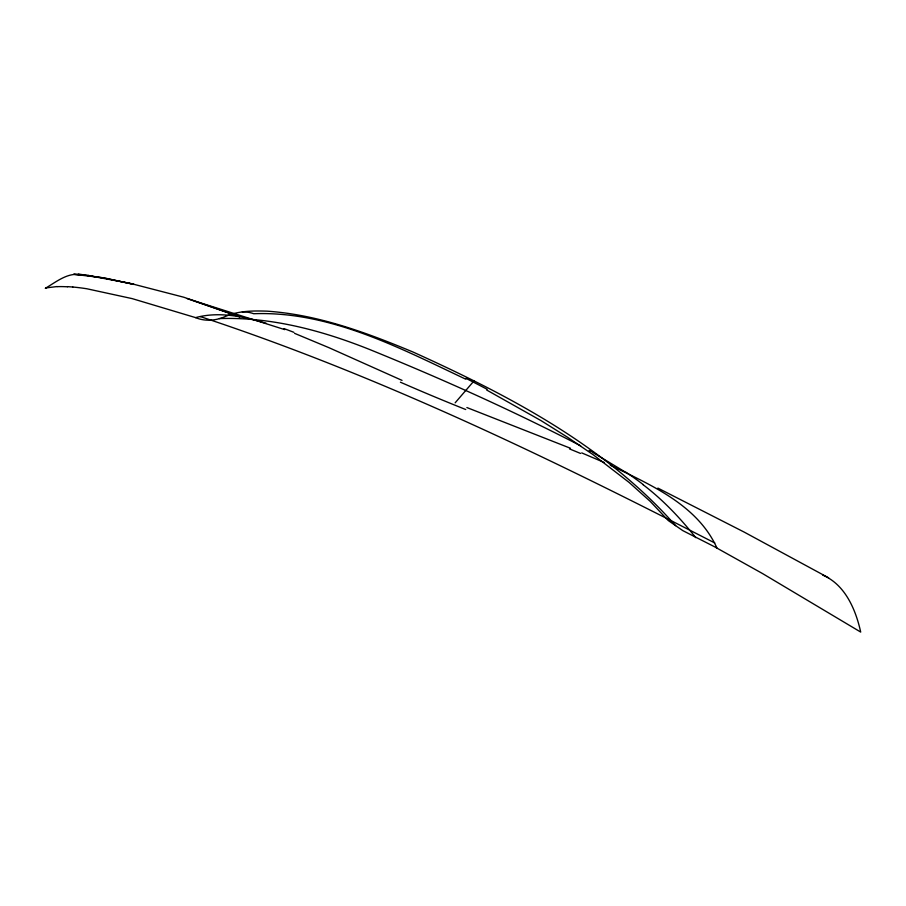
<?xml version="1.0" encoding="UTF-8"?>
<svg xmlns="http://www.w3.org/2000/svg" width="906" height="906" viewBox="0 0 906 906"><rect width="100%" height="100%" fill="white"/><g stroke="black" fill="none" stroke-linecap="round" stroke-linejoin="round"><path stroke-width="1.36" d="M455.152 402.819L474.178 380.69M72.808 287.009A217.463 200.101 36.6 0 1 86.897 288.776L132.174 298.618L195.594 317.621C219.071 311.222 243.737 316.556 266.466 323.419M195.594 317.621C204.971 321.562 215.549 320.781 224.756 316.738C238.006 310.735 252.876 310.69 267.145 311.166C317.972 314.642 366.443 332.615 413.079 352.049C508.606 395.31 605.468 445.763 675.604 525.661M57.101 286.545L47.746 287.689A41.325 38.233 47.1 0 0 45.3 288.312C55.844 282.208 67.599 272.276 80.43 274.745M219.411 318.572C271.143 316.862 322.004 330.475 369.693 349.523C441.324 378.606 512.003 410.316 580.678 445.843M67.531 286.636L72.808 287.032M78.233 273.997L106.625 278.436L133.975 284.416L102.287 277.689L73.658 274.291L92.559 275.911L88.075 275.537L130 283.295L183.816 297.236L239.796 316.806L187.066 298.561L284.756 329.625M200.26 316.579C378.538 375.412 548.062 457.36 714.777 542.966M294.563 333.34L328.935 347.678L402.038 380.384M466.862 407.541L570.508 448.277M581.731 452.887L604.257 462.513M822.75 575.117C845.196 584.619 855.774 609.715 860.7 632.071L762.433 573.498L714.392 546.68L682.818 530.633L668.243 520.52L650.259 501.426L629.081 482.411L593.181 454.733L567.586 437.27L541.222 420.735L486.703 390.033M610.293 465.208C650.304 484.721 697.529 504.846 716.963 548.073M465.797 379.206C399.252 347.757 329.308 310.883 253.703 313.725A28.426 26.75 41.8 0 0 242.321 311.936M657.881 488.096L744.132 532.071L828.628 577.824M589.07 450.395L591.459 451.698M592.603 452.354L625.899 472.422M643.011 484.653C662.954 499.795 680.27 518.085 695.785 537.666M466.012 378.368A384.642 106.319 27.9 0 1 487.088 389.274M57.123 286.658A108.527 100 41.9 0 1 67.542 286.817M283.929 328.584A200.894 52.095 29.4 0 1 293.827 332.309M465.729 409.523A809.647 310.192 20.4 0 1 400.407 382.196M569.523 448.912A347.474 70.985 20.3 0 1 580.599 453.464M626.114 472.354A177.282 72.174 22.5 0 1 643.26 484.608"/></g></svg>
